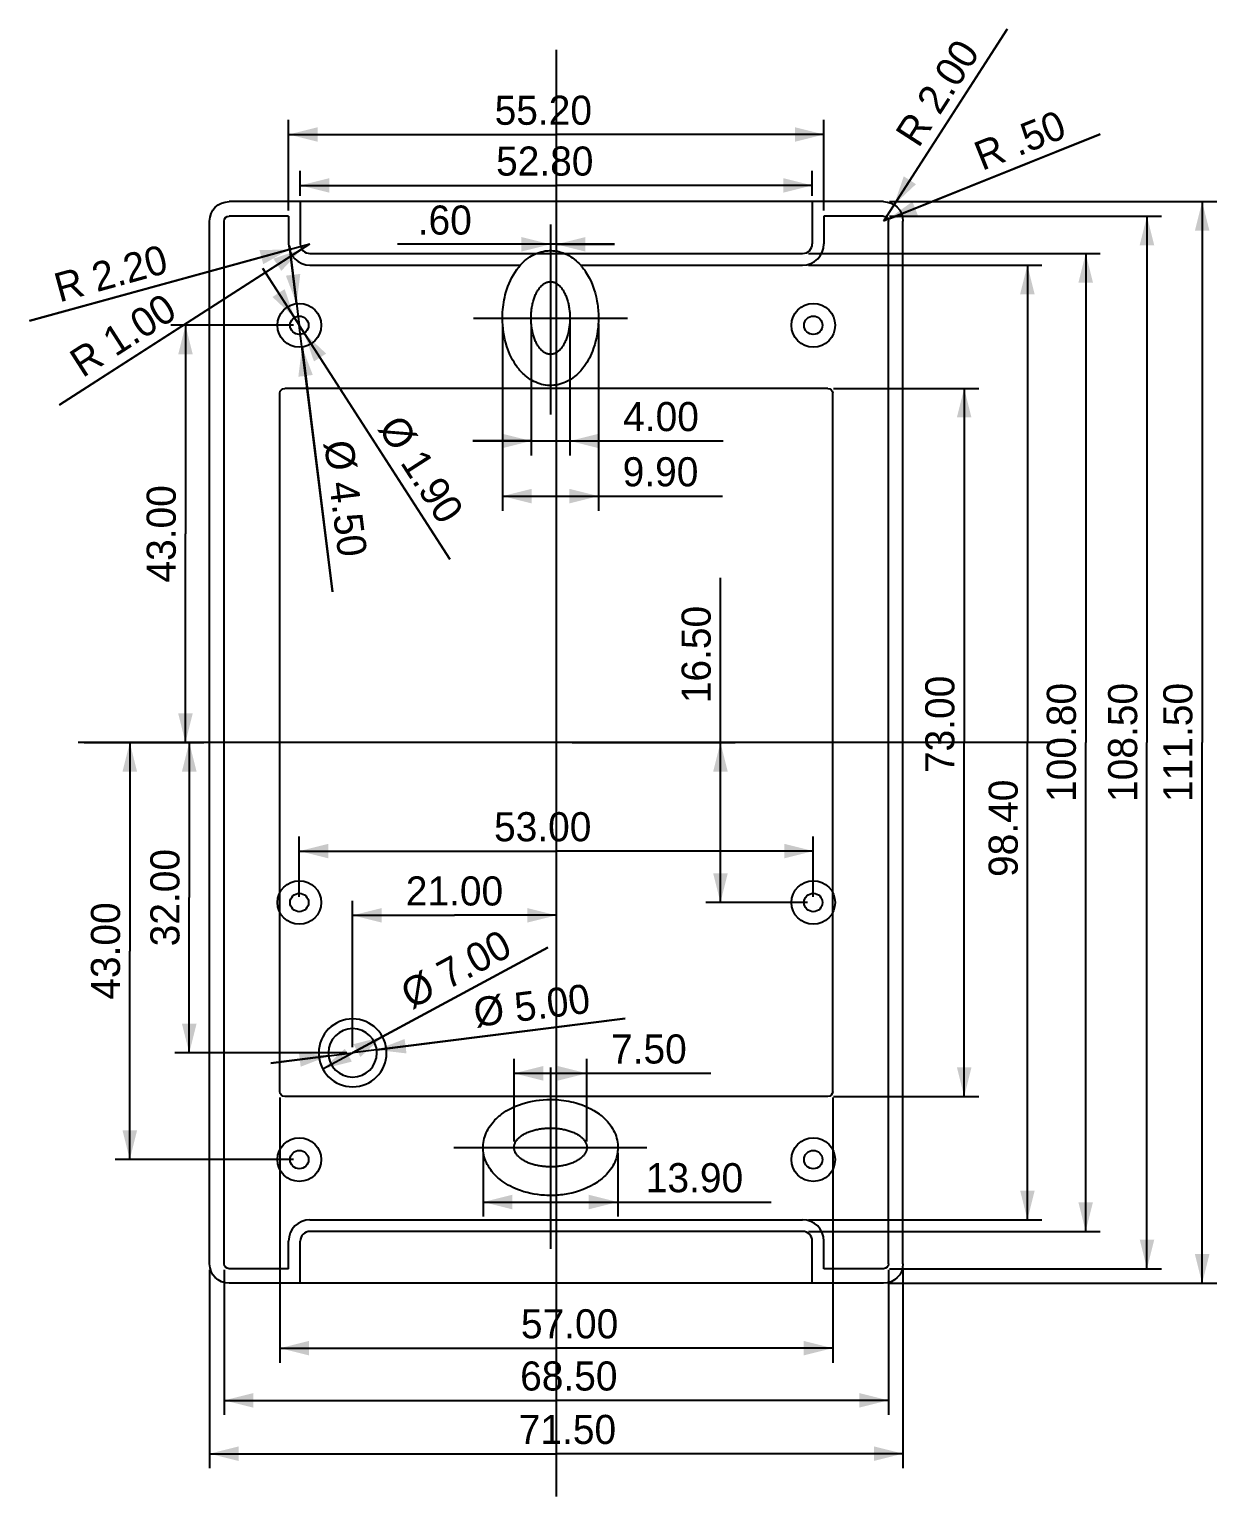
# Model space of a CAD drawing. Extents: x -144 to 128, y -78 to 74.
# Drawn here: x -144.3 to -21.9, y -77.7 to 73.5 of the extents above; entities that cross this region are included whole.
import ezdxf

# ---------------------------------------------------------------- set-up
doc = ezdxf.new("R2010")
doc.units = 0
doc.header["$MEASUREMENT"] = 0
doc.linetypes.add('dashed', pattern=[0])
doc.linetypes.add('solid', pattern=[0])
doc.layers.add('254', color=7, linetype='solid')
doc.dimstyles.get("Standard").update_dxf_attribs({"dimtxt": 0.18, "dimasz": 0.18, "dimexe": 0.18, "dimexo": 0.0625, "dimgap": 0.09, "dimtad": 0, "dimtih": 1, "dimtoh": 1, "dimdec": 4, "dimzin": 0, "dimdsep": 46, "dimtxsty": 'Standard', "dimcen": 0.09, "dimadec": 0, "dimazin": 0, "dimtfac": 1, "dimtdec": 4, "dimtofl": 0, "dimtmove": 0, "dimatfit": 0, "dimfxl": 0, "dimtolj": 1, "dimtzin": 0, "dimarcsym": 0})

# ---------------------------------------------------------------- blocks, each defined once
blk = doc.blocks.new('*D0')
at = {"layer": '254', "color": 4, "linetype": 'solid'}
for p, q in [((-82.89, -28.45), (-111, -32)), ((-108.52, -31.69), (-82.89, -28.45)), ((-119.43, -33.06), (-111, -32)), ((-113.48, -32.31), (-119.43, -33.06)), ((-111, -32), (-111, -32))]:
    blk.add_line(p, q, dxfattribs=at)
for points in [[(-105.64, -30.57), (-105.45, -32.06), (-108.52, -31.69)], [(-116.36, -33.43), (-116.55, -31.94), (-113.48, -32.31)]]:
    blk.add_solid(points, dxfattribs=at)
at = {"layer": '254', "color": 4, "linetype": 'solid', "lineweight": 0, "insert": (-92.52, -27.16), "char_height": 3, "width": 2.043487010649e-311, "attachment_point": 5, "rotation": 7.1878}
blk.add_mtext('{\\H3.000000;%%C 5.00}', dxfattribs=at)
blk = doc.blocks.new('*D1')
at = {"layer": '254', "color": 4, "linetype": 'solid'}
for p, q in [((-111, -32), (-90.88, -21.13)), ((-90.88, -21.13), (-111, -32)), ((-107.92, -30.34), (-111, -32)), ((-114.08, -33.66), (-111, -32)), ((-111, -32), (-111, -32))]:
    blk.add_line(p, q, dxfattribs=at)
for points in [[(-111.8, -31.58), (-111.08, -32.9), (-114.08, -33.66)], [(-110.2, -32.42), (-110.92, -31.1), (-107.92, -30.34)]]:
    blk.add_solid(points, dxfattribs=at)
at = {"layer": '254', "color": 4, "linetype": 'solid', "lineweight": 0, "insert": (-100.33, -23.41), "char_height": 3, "width": 2.043487010649e-311, "attachment_point": 5, "rotation": 28.3681}
blk.add_mtext('{\\H3.000000;%%C 7.00}', dxfattribs=at)
blk = doc.blocks.new('*D2')
at = {"layer": '254', "color": 4, "linetype": 'solid'}
for p, q in [((-117.01, 43.8), (-120.26, 48.85)), ((-120.26, 48.85), (-116.5, 43)), ((-100.99, 18.88), (-116.5, 43)), ((-116.5, 43), (-116.5, 43)), ((-115.99, 42.2), (-100.99, 18.88))]:
    blk.add_line(p, q, dxfattribs=at)
for points in [[(-119.27, 45.92), (-118.01, 46.73), (-117.01, 43.8)], [(-113.73, 40.08), (-114.99, 39.27), (-115.99, 42.2)]]:
    blk.add_solid(points, dxfattribs=at)
at = {"layer": '254', "color": 4, "linetype": 'solid', "lineweight": 0, "insert": (-103.98, 28.13), "char_height": 3, "width": 2.043487010649e-311, "attachment_point": 5, "rotation": 302.7487}
blk.add_mtext('{\\H3.000000;%%C 1.90}', dxfattribs=at)
blk = doc.blocks.new('*D3')
at = {"layer": '254', "color": 4, "linetype": 'solid'}
for p, q in [((-116.78, 45.23), (-117.52, 51.19)), ((-117.52, 51.19), (-116.5, 43)), ((-113.08, 15.52), (-116.5, 43)), ((-116.5, 43), (-116.5, 43)), ((-116.22, 40.77), (-113.08, 15.52))]:
    blk.add_line(p, q, dxfattribs=at)
for points in [[(-117.89, 48.12), (-116.4, 48.3), (-116.78, 45.23)], [(-115.11, 37.88), (-116.6, 37.7), (-116.22, 40.77)]]:
    blk.add_solid(points, dxfattribs=at)
at = {"layer": '254', "color": 4, "linetype": 'solid', "lineweight": 0, "insert": (-111.77, 25.15), "char_height": 3, "width": 2.043487010649e-311, "attachment_point": 5, "rotation": 277.0943}
blk.add_mtext('{\\H3.000000;%%C 4.50}', dxfattribs=at)
blk = doc.blocks.new('*D4')
at = {"layer": '254', "color": 4, "linetype": 'solid'}
for p, q in [((-141.24, 34.79), (-115.4, 51.4)), ((-116.24, 50.86), (-141.24, 34.79))]:
    blk.add_line(p, q, dxfattribs=at)
blk.add_solid([(-118.36, 48.61), (-119.17, 49.87), (-116.24, 50.86)], dxfattribs=at)
at = {"layer": '254', "color": 4, "linetype": 'solid', "lineweight": 0, "insert": (-134.68, 41.97), "char_height": 3, "width": 2.043487010649e-311, "attachment_point": 5, "rotation": 32.726}
blk.add_mtext('{\\H3.000000;R 1.00}', dxfattribs=at)
blk = doc.blocks.new('*D5')
at = {"layer": '254', "color": 4, "linetype": 'solid'}
for p, q in [((-144.34, 43.45), (-115.4, 51.4)), ((-117.52, 50.82), (-144.34, 43.45))]:
    blk.add_line(p, q, dxfattribs=at)
blk.add_solid([(-120.22, 49.3), (-120.61, 50.75), (-117.52, 50.82)], dxfattribs=at)
at = {"layer": '254', "color": 4, "linetype": 'solid', "lineweight": 0, "insert": (-135.94, 48.34), "char_height": 3, "width": 2.043487010649e-311, "attachment_point": 5, "rotation": 15.3547}
blk.add_mtext('{\\H3.000000;R 2.20}', dxfattribs=at)
blk = doc.blocks.new('*D6')
at = {"layer": '254', "color": 4, "linetype": 'solid'}
for p, q in [((-33.93, 62.69), (-56.25, 53.75)), ((-55.79, 53.94), (-33.93, 62.69))]:
    blk.add_line(p, q, dxfattribs=at)
blk.add_solid([(-53.28, 55.75), (-52.72, 54.35), (-55.79, 53.94)], dxfattribs=at)
at = {"layer": '254', "color": 4, "linetype": 'solid', "lineweight": 0, "insert": (-42.19, 62.06), "char_height": 3, "width": 2.043487010649e-311, "attachment_point": 5, "rotation": 21.825}
blk.add_mtext('{\\H3.000000;R .50}', dxfattribs=at)
blk = doc.blocks.new('*D7')
at = {"layer": '254', "color": 4, "linetype": 'solid'}
for p, q in [((-43.5, 73.51), (-56.25, 53.75)), ((-55.17, 55.43), (-43.5, 73.51))]:
    blk.add_line(p, q, dxfattribs=at)
blk.add_solid([(-54.17, 58.36), (-52.91, 57.55), (-55.17, 55.43)], dxfattribs=at)
at = {"layer": '254', "color": 4, "linetype": 'solid', "lineweight": 0, "insert": (-50.69, 66.96), "char_height": 3, "width": 2.043487010649e-311, "attachment_point": 5, "rotation": 57.1743}
blk.add_mtext('{\\H3.000000;R 2.00}', dxfattribs=at)
blk = doc.blocks.new('*D8')
at = {"layer": '254', "color": 4, "linetype": 'solid'}
for p, q in [((-138.7, 0), (-132.48, 0)), ((-133.98, 0), (-133.98, -21.5)), ((-133.98, -43), (-133.98, -21.5)), ((-117.1, -43), (-135.48, -43))]:
    blk.add_line(p, q, dxfattribs=at)
for points in [[(-133.23, -3), (-134.73, -3), (-133.98, 0)], [(-134.73, -40), (-133.23, -40), (-133.98, -43)]]:
    blk.add_solid(points, dxfattribs=at)
at = {"layer": '254', "color": 4, "linetype": 'solid', "lineweight": 0, "insert": (-136.47, -21.5), "char_height": 3, "width": 2.043487010649e-311, "attachment_point": 5, "rotation": 90}
blk.add_mtext('{\\H3.000000;43.00}', dxfattribs=at)
blk = doc.blocks.new('*D9')
at = {"layer": '254', "color": 4, "linetype": 'solid'}
for p, q in [((-117.1, 43), (-129.74, 43)), ((-128.24, 43), (-128.24, 21.5)), ((-128.24, 0), (-128.24, 21.5)), ((-138.7, 0), (-126.74, 0))]:
    blk.add_line(p, q, dxfattribs=at)
for points in [[(-127.49, 40), (-128.99, 40), (-128.24, 43)], [(-128.99, 3), (-127.49, 3), (-128.24, 0)]]:
    blk.add_solid(points, dxfattribs=at)
at = {"layer": '254', "color": 4, "linetype": 'solid', "lineweight": 0, "insert": (-130.72, 21.5), "char_height": 3, "width": 2.043487010649e-311, "attachment_point": 5, "rotation": 90}
blk.add_mtext('{\\H3.000000;43.00}', dxfattribs=at)
blk = doc.blocks.new('*D10')
at = {"layer": '254', "color": 4, "linetype": 'solid'}
for p, q in [((-73.07, 0), (-73.07, 16.96)), ((-88.35, 0), (-71.57, 0)), ((-73.07, 0), (-73.07, 0)), ((-73.07, -16.5), (-73.07, 0)), ((-64.1, -16.5), (-74.57, -16.5))]:
    blk.add_line(p, q, dxfattribs=at)
for points in [[(-72.32, -3), (-73.82, -3), (-73.07, 0)], [(-73.82, -13.5), (-72.32, -13.5), (-73.07, -16.5)]]:
    blk.add_solid(points, dxfattribs=at)
at = {"layer": '254', "color": 4, "linetype": 'solid', "lineweight": 0, "insert": (-75.56, 9.06), "char_height": 3, "width": 2.043487010649e-311, "attachment_point": 5, "rotation": 90}
blk.add_mtext('{\\H3.000000;16.50}', dxfattribs=at)
blk = doc.blocks.new('*D11')
at = {"layer": '254', "color": 4, "linetype": 'solid'}
for p, q in [((-138.7, 0), (-126.35, 0)), ((-127.85, 0), (-127.85, -16)), ((-127.85, -32), (-127.85, -16)), ((-111.6, -32), (-129.35, -32))]:
    blk.add_line(p, q, dxfattribs=at)
for points in [[(-127.1, -3), (-128.6, -3), (-127.85, 0)], [(-128.6, -29), (-127.1, -29), (-127.85, -32)]]:
    blk.add_solid(points, dxfattribs=at)
at = {"layer": '254', "color": 4, "linetype": 'solid', "lineweight": 0, "insert": (-130.34, -16), "char_height": 3, "width": 2.043487010649e-311, "attachment_point": 5, "rotation": 90}
blk.add_mtext('{\\H3.000000;32.00}', dxfattribs=at)
blk = doc.blocks.new('*D12')
at = {"layer": '254', "color": 4, "linetype": 'solid'}
for p, q in [((-55.65, 55.75), (-21.9, 55.75)), ((-23.4, 55.75), (-23.4, 0)), ((-23.4, -55.75), (-23.4, 0)), ((-55.65, -55.75), (-21.9, -55.75))]:
    blk.add_line(p, q, dxfattribs=at)
for points in [[(-22.65, 52.75), (-24.15, 52.75), (-23.4, 55.75)], [(-24.15, -52.75), (-22.65, -52.75), (-23.4, -55.75)]]:
    blk.add_solid(points, dxfattribs=at)
at = {"layer": '254', "color": 4, "linetype": 'solid', "lineweight": 0, "insert": (-25.89, 0), "char_height": 3, "width": 2.043487010649e-311, "attachment_point": 5, "rotation": 90}
blk.add_mtext('{\\H3.000000;111.50}', dxfattribs=at)
blk = doc.blocks.new('*D13')
at = {"layer": '254', "color": 4, "linetype": 'solid'}
for p, q in [((-55.65, 54.25), (-27.59, 54.25)), ((-29.09, 54.25), (-29.09, 0)), ((-29.09, -54.25), (-29.09, 0)), ((-55.65, -54.25), (-27.59, -54.25))]:
    blk.add_line(p, q, dxfattribs=at)
for points in [[(-28.34, 51.25), (-29.84, 51.25), (-29.09, 54.25)], [(-29.84, -51.25), (-28.34, -51.25), (-29.09, -54.25)]]:
    blk.add_solid(points, dxfattribs=at)
at = {"layer": '254', "color": 4, "linetype": 'solid', "lineweight": 0, "insert": (-31.58, 0), "char_height": 3, "width": 2.043487010649e-311, "attachment_point": 5, "rotation": 90}
blk.add_mtext('{\\H3.000000;108.50}', dxfattribs=at)
blk = doc.blocks.new('*D14')
at = {"layer": '254', "color": 4, "linetype": 'solid'}
for p, q in [((-64, 50.4), (-33.91, 50.4)), ((-35.41, 50.4), (-35.41, 0)), ((-35.41, -50.4), (-35.41, 0)), ((-64, -50.4), (-33.91, -50.4))]:
    blk.add_line(p, q, dxfattribs=at)
for points in [[(-34.66, 47.4), (-36.16, 47.4), (-35.41, 50.4)], [(-36.16, -47.4), (-34.66, -47.4), (-35.41, -50.4)]]:
    blk.add_solid(points, dxfattribs=at)
at = {"layer": '254', "color": 4, "linetype": 'solid', "lineweight": 0, "insert": (-37.9, 0), "char_height": 3, "width": 2.043487010649e-311, "attachment_point": 5, "rotation": 90}
blk.add_mtext('{\\H3.000000;100.80}', dxfattribs=at)
blk = doc.blocks.new('*D15')
at = {"layer": '254', "color": 4, "linetype": 'solid'}
for p, q in [((-64, 49.2), (-39.92, 49.2)), ((-41.42, 49.2), (-41.42, 0)), ((-41.42, -49.2), (-41.42, 0)), ((-64, -49.2), (-39.92, -49.2))]:
    blk.add_line(p, q, dxfattribs=at)
for points in [[(-40.67, 46.2), (-42.17, 46.2), (-41.42, 49.2)], [(-42.17, -46.2), (-40.67, -46.2), (-41.42, -49.2)]]:
    blk.add_solid(points, dxfattribs=at)
at = {"layer": '254', "color": 4, "linetype": 'solid', "lineweight": 0, "insert": (-43.9, -8.85), "char_height": 3, "width": 2.043487010649e-311, "attachment_point": 5, "rotation": 90}
blk.add_mtext('{\\H3.000000;98.40}', dxfattribs=at)
blk = doc.blocks.new('*D16')
at = {"layer": '254', "color": 4, "linetype": 'solid'}
for p, q in [((-61.4, 36.5), (-46.44, 36.5)), ((-47.94, 36.5), (-47.94, 0)), ((-47.94, -36.5), (-47.94, 0)), ((-61.4, -36.5), (-46.44, -36.5))]:
    blk.add_line(p, q, dxfattribs=at)
for points in [[(-47.19, 33.5), (-48.69, 33.5), (-47.94, 36.5)], [(-48.69, -33.5), (-47.19, -33.5), (-47.94, -36.5)]]:
    blk.add_solid(points, dxfattribs=at)
at = {"layer": '254', "color": 4, "linetype": 'solid', "lineweight": 0, "insert": (-50.43, 1.86), "char_height": 3, "width": 2.043487010649e-311, "attachment_point": 5, "rotation": 90}
blk.add_mtext('{\\H3.000000;73.00}', dxfattribs=at)
blk = doc.blocks.new('*D17')
at = {"layer": '254', "color": 4, "linetype": 'solid'}
for p, q in [((-95.55, 43.15), (-95.55, 23.89)), ((-85.65, 43.15), (-85.65, 23.89)), ((-95.55, 25.39), (-85.65, 25.39)), ((-85.65, 25.39), (-85.65, 25.39)), ((-85.65, 25.39), (-72.86, 25.39))]:
    blk.add_line(p, q, dxfattribs=at)
for points in [[(-92.55, 26.14), (-92.55, 24.64), (-95.55, 25.39)], [(-88.65, 24.64), (-88.65, 26.14), (-85.65, 25.39)]]:
    blk.add_solid(points, dxfattribs=at)
at = {"layer": '254', "color": 4, "linetype": 'solid', "lineweight": 0, "insert": (-79.25, 27.88), "char_height": 3, "width": 2.043487010649e-311, "attachment_point": 5}
blk.add_mtext('{\\H3.000000;9.90}', dxfattribs=at)
blk = doc.blocks.new('*D18')
at = {"layer": '254', "color": 4, "linetype": 'solid'}
for p, q in [((-92.6, 43.15), (-92.6, 29.58)), ((-88.6, 43.15), (-88.6, 29.58)), ((-92.6, 31.08), (-98.6, 31.08)), ((-98.6, 31.08), (-88.6, 31.08)), ((-88.6, 31.08), (-72.81, 31.08))]:
    blk.add_line(p, q, dxfattribs=at)
for points in [[(-95.6, 30.33), (-95.6, 31.83), (-92.6, 31.08)], [(-85.6, 31.83), (-85.6, 30.33), (-88.6, 31.08)]]:
    blk.add_solid(points, dxfattribs=at)
at = {"layer": '254', "color": 4, "linetype": 'solid', "lineweight": 0, "insert": (-79.2, 33.57), "char_height": 3, "width": 2.043487010649e-311, "attachment_point": 5}
blk.add_mtext('{\\H3.000000;4.00}', dxfattribs=at)
blk = doc.blocks.new('*D19')
at = {"layer": '254', "color": 4, "linetype": 'solid'}
for p, q in [((-97.55, -42.35), (-97.55, -48.88)), ((-83.65, -42.35), (-83.65, -48.88)), ((-97.55, -47.38), (-83.65, -47.38)), ((-83.65, -47.38), (-83.65, -47.38)), ((-83.65, -47.38), (-67.86, -47.38))]:
    blk.add_line(p, q, dxfattribs=at)
for points in [[(-94.55, -46.63), (-94.55, -48.13), (-97.55, -47.38)], [(-86.65, -48.13), (-86.65, -46.63), (-83.65, -47.38)]]:
    blk.add_solid(points, dxfattribs=at)
at = {"layer": '254', "color": 4, "linetype": 'solid', "lineweight": 0, "insert": (-75.75, -44.89), "char_height": 3, "width": 2.043487010649e-311, "attachment_point": 5}
blk.add_mtext('{\\H3.000000;13.90}', dxfattribs=at)
blk = doc.blocks.new('*D20')
at = {"layer": '254', "color": 4, "linetype": 'solid'}
for p, q in [((-94.35, -41.15), (-94.35, -32.61)), ((-86.85, -41.15), (-86.85, -32.61)), ((-94.35, -34.11), (-86.85, -34.11)), ((-86.85, -34.11), (-86.85, -34.11)), ((-86.85, -34.11), (-74.06, -34.11))]:
    blk.add_line(p, q, dxfattribs=at)
for points in [[(-91.35, -33.36), (-91.35, -34.86), (-94.35, -34.11)], [(-89.85, -34.86), (-89.85, -33.36), (-86.85, -34.11)]]:
    blk.add_solid(points, dxfattribs=at)
at = {"layer": '254', "color": 4, "linetype": 'solid', "lineweight": 0, "insert": (-80.45, -31.62), "char_height": 3, "width": 2.043487010649e-311, "attachment_point": 5}
blk.add_mtext('{\\H3.000000;7.50}', dxfattribs=at)
blk = doc.blocks.new('*D21')
at = {"layer": '254', "color": 4, "linetype": 'solid'}
for p, q in [((-116.5, -15.9), (-116.5, -9.7)), ((-63.5, -15.9), (-63.5, -9.7)), ((-116.5, -11.2), (-90, -11.2)), ((-63.5, -11.2), (-90, -11.2))]:
    blk.add_line(p, q, dxfattribs=at)
for points in [[(-113.5, -10.45), (-113.5, -11.95), (-116.5, -11.2)], [(-66.5, -11.95), (-66.5, -10.45), (-63.5, -11.2)]]:
    blk.add_solid(points, dxfattribs=at)
at = {"layer": '254', "color": 4, "linetype": 'solid', "lineweight": 0, "insert": (-91.4, -8.71), "char_height": 3, "width": 2.043487010649e-311, "attachment_point": 5}
blk.add_mtext('{\\H3.000000;53.00}', dxfattribs=at)
blk = doc.blocks.new('*D22')
at = {"layer": '254', "color": 4, "linetype": 'solid'}
for p, q in [((-90, -3.77), (-90, -19.32)), ((-111, -31.4), (-111, -16.32)), ((-111, -17.82), (-100.5, -17.82)), ((-90, -17.82), (-100.5, -17.82))]:
    blk.add_line(p, q, dxfattribs=at)
for points in [[(-108, -17.07), (-108, -18.57), (-111, -17.82)], [(-93, -18.57), (-93, -17.07), (-90, -17.82)]]:
    blk.add_solid(points, dxfattribs=at)
at = {"layer": '254', "color": 4, "linetype": 'solid', "lineweight": 0, "insert": (-100.5, -15.33), "char_height": 3, "width": 2.043487010649e-311, "attachment_point": 5}
blk.add_mtext('{\\H3.000000;21.00}', dxfattribs=at)
blk = doc.blocks.new('*D23')
at = {"layer": '254', "color": 4, "linetype": 'solid'}
for p, q in [((-90, 70.8), (-90, 49.85)), ((-90.6, 52.8), (-90.6, 49.85)), ((-90.6, 51.35), (-106.39, 51.35)), ((-84, 51.35), (-90.6, 51.35)), ((-90, 51.35), (-84, 51.35))]:
    blk.add_line(p, q, dxfattribs=at)
for points in [[(-93.6, 50.6), (-93.6, 52.1), (-90.6, 51.35)], [(-87, 52.1), (-87, 50.6), (-90, 51.35)]]:
    blk.add_solid(points, dxfattribs=at)
at = {"layer": '254', "color": 4, "linetype": 'solid', "lineweight": 0, "insert": (-101.5, 53.83), "char_height": 3, "width": 2.043487010649e-311, "attachment_point": 5}
blk.add_mtext('{\\H3.000000;.60}', dxfattribs=at)
blk = doc.blocks.new('*D24')
at = {"layer": '254', "color": 4, "linetype": 'solid'}
for p, q in [((-117.6, 54.85), (-117.6, 64.17)), ((-62.4, 54.85), (-62.4, 64.17)), ((-117.6, 62.67), (-90, 62.67)), ((-62.4, 62.67), (-90, 62.67))]:
    blk.add_line(p, q, dxfattribs=at)
for points in [[(-114.6, 63.42), (-114.6, 61.92), (-117.6, 62.67)], [(-65.4, 61.92), (-65.4, 63.42), (-62.4, 62.67)]]:
    blk.add_solid(points, dxfattribs=at)
at = {"layer": '254', "color": 4, "linetype": 'solid', "lineweight": 0, "insert": (-91.34, 65.15), "char_height": 3, "width": 2.043487010649e-311, "attachment_point": 5}
blk.add_mtext('{\\H3.000000;55.20}', dxfattribs=at)
blk = doc.blocks.new('*D25')
at = {"layer": '254', "color": 4, "linetype": 'solid'}
for p, q in [((-116.4, 56.35), (-116.4, 58.92)), ((-63.6, 56.35), (-63.6, 58.92)), ((-116.4, 57.42), (-90, 57.42)), ((-63.6, 57.42), (-90, 57.42))]:
    blk.add_line(p, q, dxfattribs=at)
for points in [[(-113.4, 58.17), (-113.4, 56.67), (-116.4, 57.42)], [(-66.6, 56.67), (-66.6, 58.17), (-63.6, 57.42)]]:
    blk.add_solid(points, dxfattribs=at)
at = {"layer": '254', "color": 4, "linetype": 'solid', "lineweight": 0, "insert": (-91.19, 59.91), "char_height": 3, "width": 2.043487010649e-311, "attachment_point": 5}
blk.add_mtext('{\\H3.000000;52.80}', dxfattribs=at)
blk = doc.blocks.new('*D26')
at = {"layer": '254', "color": 4, "linetype": 'solid'}
for p, q in [((-125.75, -54.35), (-125.75, -74.82)), ((-54.25, -54.35), (-54.25, -74.82)), ((-125.75, -73.32), (-90, -73.32)), ((-54.25, -73.32), (-90, -73.32))]:
    blk.add_line(p, q, dxfattribs=at)
for points in [[(-122.75, -72.57), (-122.75, -74.07), (-125.75, -73.32)], [(-57.25, -74.07), (-57.25, -72.57), (-54.25, -73.32)]]:
    blk.add_solid(points, dxfattribs=at)
at = {"layer": '254', "color": 4, "linetype": 'solid', "lineweight": 0, "insert": (-88.85, -70.84), "char_height": 3, "width": 2.043487010649e-311, "attachment_point": 5}
blk.add_mtext('{\\H3.000000;71.50}', dxfattribs=at)
blk = doc.blocks.new('*D27')
at = {"layer": '254', "color": 4, "linetype": 'solid'}
for p, q in [((-124.25, -54.35), (-124.25, -69.32)), ((-55.75, -54.35), (-55.75, -69.32)), ((-124.25, -67.82), (-90, -67.82)), ((-55.75, -67.82), (-90, -67.82))]:
    blk.add_line(p, q, dxfattribs=at)
for points in [[(-121.25, -67.07), (-121.25, -68.57), (-124.25, -67.82)], [(-58.75, -68.57), (-58.75, -67.07), (-55.75, -67.82)]]:
    blk.add_solid(points, dxfattribs=at)
at = {"layer": '254', "color": 4, "linetype": 'solid', "lineweight": 0, "insert": (-88.71, -65.33), "char_height": 3, "width": 2.043487010649e-311, "attachment_point": 5}
blk.add_mtext('{\\H3.000000;68.50}', dxfattribs=at)
blk = doc.blocks.new('*D28')
at = {"layer": '254', "color": 4, "linetype": 'solid'}
for p, q in [((-118.5, -36.6), (-118.5, -63.94)), ((-61.5, -36.6), (-61.5, -63.94)), ((-118.5, -62.44), (-90, -62.44)), ((-61.5, -62.44), (-90, -62.44))]:
    blk.add_line(p, q, dxfattribs=at)
for points in [[(-115.5, -61.69), (-115.5, -63.19), (-118.5, -62.44)], [(-64.5, -63.19), (-64.5, -61.69), (-61.5, -62.44)]]:
    blk.add_solid(points, dxfattribs=at)
at = {"layer": '254', "color": 4, "linetype": 'solid', "lineweight": 0, "insert": (-88.63, -59.95), "char_height": 3, "width": 2.043487010649e-311, "attachment_point": 5}
blk.add_mtext('{\\H3.000000;57.00}', dxfattribs=at)

msp = doc.modelspace()

# ---------------------------------------------------------------- linework, layer by layer
at = {"layer": '254', "color": 1, "linetype": 'dashed'}
for p, q in [((-90, 71.398), (-90, -77.748)), ((-90.6, 53.4), (-90.6, 33.8)), ((-98.55, 43.75), (-82.65, 43.75)), ((-38.607, 0), (-139.302, 0)), ((-90.6, -33.5), (-90.6, -52.2)), ((-100.55, -41.75), (-80.65, -41.75))]:
    msp.add_line(p, q, dxfattribs=at)
at = {"layer": '254', "color": 0, "linetype": 'solid'}
for p, q in [((-56.25, 55.75), (-123.75, 55.75)), ((-116.4, 55.75), (-116.4, 51.4)), ((-63.6, 55.75), (-63.6, 51.4)), ((-125.75, -53.75), (-125.75, 53.75)), ((-124.25, -53.75), (-124.25, 53.75)), ((-117.6, 54.25), (-123.75, 54.25)), ((-117.6, 54.25), (-117.6, 51.4)), ((-62.4, 54.25), (-62.4, 51.4)), ((-56.25, 54.25), (-62.4, 54.25)), ((-55.75, -53.75), (-55.75, 53.75)), ((-54.25, -53.75), (-54.25, 53.75)), ((-115.4, 50.4), (-64.6, 50.4)), ((-115.4, 49.2), (-93.701, 49.2)), ((-87.499, 49.2), (-64.6, 49.2)), ((-62, 36.5), (-118, 36.5)), ((-118.5, -36), (-118.5, 36)), ((-61.5, -36), (-61.5, 36)), ((-62, -36.5), (-118, -36.5)), ((-115.4, -49.2), (-64.6, -49.2)), ((-117.6, -54.25), (-117.6, -51.4)), ((-116.4, -55.75), (-116.4, -51.4)), ((-64.6, -50.4), (-115.4, -50.4)), ((-63.6, -55.75), (-63.6, -51.4)), ((-62.4, -54.25), (-62.4, -51.4)), ((-117.6, -54.25), (-123.75, -54.25)), ((-56.25, -54.25), (-62.4, -54.25)), ((-56.25, -55.75), (-123.75, -55.75))]:
    msp.add_line(p, q, dxfattribs=at)
for centre, radius in [((-116.5, 43), 2.25), ((-116.5, 43), 0.95), ((-63.5, 43), 2.25), ((-63.5, 43), 0.95), ((-116.5, -16.5), 2.25), ((-63.5, -16.5), 2.25), ((-116.5, -16.5), 0.95), ((-63.5, -16.5), 0.95), ((-116.5, -43), 2.25), ((-63.5, -43), 2.25), ((-116.5, -43), 0.95), ((-63.5, -43), 0.95)]:
    msp.add_circle(centre, radius, dxfattribs=at)
at = {"layer": '254', "color": 0, "linetype": 'solid', "extrusion": (0, 0, -1)}
for radius in [3.5, 2.5]:
    msp.add_circle((111, -32), radius, dxfattribs=at)
for centre, radius, start, end in [((123.75, 53.75), 2, 0, 90), ((56.25, 53.75), 2, 90, 180), ((123.75, 53.75), 0.5, 0, 90), ((56.25, 53.75), 0.5, 90, 180), ((118, 36), 0.5, 0, 90), ((62, 36), 0.5, 90, 180), ((118, -36), 0.5, 270, 360), ((62, -36), 0.5, 180, 270), ((123.75, -53.75), 2, 270, 360), ((123.75, -53.75), 0.5, 270, 360), ((56.25, -53.75), 0.5, 180, 270), ((56.25, -53.75), 2, 180, 270)]:
    msp.add_arc(centre, radius, start, end, dxfattribs=at)
at = {"layer": '254', "color": 0, "linetype": 'solid'}
for centre, radius, start, end in [((-115.4, 51.4), 2.2, 180, 270), ((-115.4, 51.4), 1, 180, 270), ((-64.6, 51.4), 2.2, 270, 360), ((-64.6, 51.4), 1, 270, 360), ((-115.4, -51.4), 2.2, 90, 180), ((-64.6, -51.4), 2.2, 0, 90), ((-115.4, -51.4), 1, 90, 180), ((-64.6, -51.4), 1, 0, 90)]:
    msp.add_arc(centre, radius, start, end, dxfattribs=at)
for points in [[(-95.55, 43.741), (-95.549, 42.757), (-95.404, 41.759), (-95.1, 40.823), (-94.856, 40.067), (-94.501, 39.333), (-94.025, 38.697), (-93.789, 38.381), (-93.519, 38.085), (-93.22, 37.828), (-92.995, 37.634), (-92.752, 37.46), (-92.494, 37.313), (-92.246, 37.173), (-91.982, 37.056), (-91.711, 36.971), (-91.445, 36.888), (-91.169, 36.833), (-90.892, 36.811), (-90.752, 36.8), (-90.61, 36.797), (-90.469, 36.802), (-90.191, 36.812), (-89.913, 36.854), (-89.645, 36.926), (-89.37, 37), (-89.102, 37.105), (-88.849, 37.236), (-88.588, 37.371), (-88.341, 37.534), (-88.111, 37.718), (-87.808, 37.961), (-87.533, 38.243), (-87.291, 38.547), (-86.863, 39.082), (-86.526, 39.696), (-86.275, 40.334), (-85.923, 41.225), (-85.727, 42.186), (-85.668, 43.142), (-85.65, 43.441), (-85.645, 43.742), (-85.654, 44.042), (-85.669, 44.543), (-85.721, 45.045), (-85.812, 45.538), (-86.012, 46.615), (-86.405, 47.688), (-87.023, 48.592), (-87.25, 48.923), (-87.51, 49.235), (-87.801, 49.511), (-88.02, 49.718), (-88.257, 49.907), (-88.511, 50.069), (-88.753, 50.224), (-89.012, 50.355), (-89.281, 50.457), (-89.477, 50.531), (-89.681, 50.59), (-89.887, 50.63), (-90.087, 50.67), (-90.292, 50.693), (-90.496, 50.699), (-90.642, 50.703), (-90.788, 50.698), (-90.934, 50.685), (-91.213, 50.66), (-91.492, 50.601), (-91.758, 50.514), (-92.03, 50.424), (-92.294, 50.304), (-92.541, 50.159), (-92.798, 50.009), (-93.04, 49.832), (-93.263, 49.635), (-93.558, 49.375), (-93.824, 49.077), (-94.058, 48.76), (-94.579, 48.05), (-94.952, 47.221), (-95.193, 46.373), (-95.379, 45.718), (-95.49, 45.038), (-95.532, 44.358), (-95.544, 44.153), (-95.55, 43.947), (-95.55, 43.741)], [(-95.55, 43.741), (-95.549, 42.757), (-95.404, 41.759), (-95.1, 40.823), (-94.856, 40.067), (-94.501, 39.333), (-94.025, 38.697), (-93.789, 38.381), (-93.519, 38.085), (-93.22, 37.828), (-92.995, 37.634), (-92.752, 37.46), (-92.494, 37.313), (-92.246, 37.173), (-91.982, 37.056), (-91.711, 36.971), (-91.445, 36.888), (-91.169, 36.833), (-90.892, 36.811), (-90.752, 36.8), (-90.61, 36.797), (-90.469, 36.802), (-90.191, 36.812), (-89.913, 36.854), (-89.645, 36.926), (-89.37, 37), (-89.102, 37.105), (-88.849, 37.236), (-88.588, 37.371), (-88.341, 37.534), (-88.111, 37.718), (-87.808, 37.961), (-87.533, 38.243), (-87.291, 38.547), (-86.863, 39.082), (-86.526, 39.696), (-86.275, 40.334), (-85.923, 41.225), (-85.727, 42.186), (-85.668, 43.142), (-85.65, 43.441), (-85.645, 43.742), (-85.654, 44.042), (-85.669, 44.543), (-85.721, 45.045), (-85.812, 45.538), (-86.012, 46.615), (-86.405, 47.688), (-87.023, 48.592), (-87.25, 48.923), (-87.51, 49.235), (-87.801, 49.511), (-88.02, 49.718), (-88.257, 49.907), (-88.511, 50.069), (-88.753, 50.224), (-89.012, 50.355), (-89.281, 50.457), (-89.477, 50.531), (-89.681, 50.59), (-89.887, 50.63), (-90.087, 50.67), (-90.292, 50.693), (-90.496, 50.699), (-90.642, 50.703), (-90.788, 50.698), (-90.934, 50.685), (-91.213, 50.66), (-91.492, 50.601), (-91.758, 50.514), (-92.03, 50.424), (-92.294, 50.304), (-92.541, 50.159), (-92.798, 50.009), (-93.04, 49.832), (-93.263, 49.635), (-93.558, 49.375), (-93.824, 49.077), (-94.058, 48.76), (-94.579, 48.05), (-94.952, 47.221), (-95.193, 46.373), (-95.379, 45.718), (-95.49, 45.038), (-95.532, 44.358), (-95.544, 44.153), (-95.55, 43.947), (-95.55, 43.741)], [(-90.609, -36.8), (-91.593, -36.801), (-92.591, -36.946), (-93.527, -37.25), (-94.283, -37.494), (-95.017, -37.849), (-95.653, -38.325), (-95.969, -38.561), (-96.265, -38.831), (-96.522, -39.13), (-96.716, -39.355), (-96.89, -39.598), (-97.037, -39.856), (-97.177, -40.104), (-97.294, -40.368), (-97.379, -40.639), (-97.462, -40.905), (-97.517, -41.181), (-97.539, -41.458), (-97.55, -41.598), (-97.553, -41.74), (-97.548, -41.881), (-97.538, -42.159), (-97.496, -42.437), (-97.424, -42.705), (-97.35, -42.98), (-97.245, -43.248), (-97.114, -43.501), (-96.979, -43.762), (-96.816, -44.009), (-96.632, -44.239), (-96.389, -44.542), (-96.107, -44.817), (-95.803, -45.059), (-95.268, -45.487), (-94.654, -45.824), (-94.016, -46.075), (-93.125, -46.427), (-92.164, -46.623), (-91.208, -46.682), (-90.909, -46.7), (-90.608, -46.705), (-90.308, -46.696), (-89.807, -46.681), (-89.305, -46.629), (-88.812, -46.538), (-87.735, -46.338), (-86.662, -45.945), (-85.758, -45.327), (-85.427, -45.1), (-85.115, -44.84), (-84.839, -44.549), (-84.632, -44.33), (-84.443, -44.093), (-84.281, -43.839), (-84.126, -43.597), (-83.995, -43.338), (-83.893, -43.069), (-83.819, -42.873), (-83.76, -42.669), (-83.72, -42.463), (-83.68, -42.263), (-83.657, -42.058), (-83.651, -41.854), (-83.647, -41.708), (-83.652, -41.562), (-83.665, -41.416), (-83.69, -41.137), (-83.749, -40.858), (-83.836, -40.592), (-83.926, -40.32), (-84.046, -40.056), (-84.191, -39.809), (-84.341, -39.552), (-84.518, -39.31), (-84.715, -39.087), (-84.975, -38.792), (-85.273, -38.526), (-85.59, -38.292), (-86.3, -37.771), (-87.129, -37.398), (-87.977, -37.157), (-88.632, -36.971), (-89.312, -36.86), (-89.992, -36.818), (-90.197, -36.806), (-90.403, -36.8), (-90.609, -36.8)]]:
    msp.add_open_spline(points, degree=3, knots=[0, 0, 0, 0, 1, 1, 1, 2, 2, 2, 3, 3, 3, 4, 4, 4, 5, 5, 5, 6, 6, 6, 7, 7, 7, 8, 8, 8, 9, 9, 9, 10, 10, 10, 11, 11, 11, 12, 12, 12, 13, 13, 13, 14, 14, 14, 15, 15, 15, 16, 16, 16, 17, 17, 17, 18, 18, 18, 19, 19, 19, 20, 20, 20, 21, 21, 21, 22, 22, 22, 23, 23, 23, 24, 24, 24, 25, 25, 25, 26, 26, 26, 27, 27, 27, 28, 28, 28, 29, 29, 29, 29], dxfattribs=at)
for points in [[(-90.6, 47.504), (-92.6, 47.504), (-92.6, 43.754), (-92.6, 40.004), (-90.6, 40.004), (-88.6, 40.004), (-88.6, 43.754), (-88.6, 47.504), (-90.6, 47.504)], [(-86.85, -41.75), (-86.85, -39.75), (-90.6, -39.75), (-94.35, -39.75), (-94.35, -41.75), (-94.35, -43.75), (-90.6, -43.75), (-86.85, -43.75), (-86.85, -41.75)]]:
    msp.add_rational_spline(points, [1, 0.707106781, 1, 0.707106781, 1, 0.707106781, 1, 0.707106781, 1], degree=2, knots=[0, 0, 0, 1, 1, 2, 2, 3, 3, 4, 4, 4], dxfattribs=at)

# ---------------------------------------------------------------- dimensions: what is measured, and where the dimension line sits
at = {"layer": '254', "color": 4, "linetype": 'solid'}
for center, mpoint, picture, middle, turn in [((-56.25, 53.75), (-55.166, 55.431), '*D7', (-50.687, 66.96), 57.17432), ((-56.25, 53.75), (-55.786, 53.936), '*D6', (-42.185, 62.061), 21.82499), ((-115.4, 51.4), (-117.521, 50.817), '*D5', (-135.937, 48.339), 15.35471), ((-115.4, 51.4), (-116.241, 50.859), '*D4', (-134.678, 41.966), 32.72602)]:
    dim = msp.add_radius_dim(center=center, mpoint=mpoint, dimstyle='Standard', override={"dimtxt": 3, "dimasz": 3, "dimexe": 1.5, "dimexo": 0.6, "dimtad": 1, "dimtih": 0, "dimtoh": 0, "dimdec": 2, "dimse1": 1, "dimse2": 1, "dimtp": 0.05, "dimtm": 0.05, "dimtfac": 0.75, "dimtdec": 2}, dxfattribs=at)
    dim.commit()
    dim.dimension.update_dxf_attribs({"geometry": picture, "text_midpoint": middle, "text_rotation": turn})
for base, p1, p2, picture, middle in [((-101.497, 53.834), (-90.6, 53.4), (-90, 71.398), '*D23', (-101.497, 53.834)), ((-100.5, -15.334), (-90, -3.175), (-111, -32), '*D22', (-100.5, -15.334))]:
    dim = msp.add_linear_dim(base=base, p1=p1, p2=p2, dimstyle='Standard', override={"dimtxt": 3, "dimasz": 3, "dimexe": 1.5, "dimexo": 0.6, "dimtad": 1, "dimdec": 2, "dimtp": 0.05, "dimtm": 0.05, "dimtfac": 0.75, "dimtdec": 2}, dxfattribs=at)
    dim.commit()
    dim.dimension.update_dxf_attribs({"geometry": picture, "text_midpoint": middle})
for p1, p2, distance, picture, middle in [((-117.6, 54.25), (-62.4, 54.25), 10.903, '*D24', (-91.34, 65.153)), ((-63.6, 55.75), (-116.4, 55.75), -4.159, '*D25', (-91.194, 59.909)), ((-92.6, 43.75), (-88.6, 43.75), -10.184, '*D18', (-79.203, 33.566)), ((-95.55, 43.75), (-85.65, 43.75), -15.873, '*D17', (-79.253, 27.877)), ((-116.5, -16.5), (-63.5, -16.5), 7.786, '*D21', (-91.405, -8.714)), ((-94.35, -41.75), (-86.85, -41.75), 10.126, '*D20', (-80.453, -31.624)), ((-118.5, -36), (-61.5, -36), -23.953, '*D28', (-88.625, -59.953)), ((-97.55, -41.75), (-83.65, -41.75), -3.141, '*D19', (-75.753, -44.891)), ((-125.75, -53.75), (-54.25, -53.75), -17.086, '*D26', (-88.855, -70.836)), ((-124.25, -53.75), (-55.75, -53.75), -11.583, '*D27', (-88.71, -65.333))]:
    dim = msp.add_aligned_dim(p1=p1, p2=p2, distance=distance, dimstyle='Standard', override={"dimtxt": 3, "dimasz": 3, "dimexe": 1.5, "dimexo": 0.6, "dimtad": 1, "dimdec": 2, "dimtp": 0.05, "dimtm": 0.05, "dimtfac": 0.75, "dimtdec": 2}, dxfattribs=at)
    dim.commit()
    dim.dimension.update_dxf_attribs({"geometry": picture, "text_midpoint": middle})
for p1, p2, distance, picture, middle in [((-56.25, 55.75), (-56.25, -55.75), 30.36, '*D12', (-25.89, 0)), ((-56.25, 54.25), (-56.25, -54.25), 24.672, '*D13', (-31.578, 0)), ((-64.6, 50.4), (-64.6, -50.4), 26.702, '*D14', (-37.898, 0)), ((-64.6, -49.2), (-64.6, 49.2), -20.699, '*D15', (-43.901, -8.848)), ((-62, 36.5), (-62, -36.5), 11.569, '*D16', (-50.431, 1.856))]:
    dim = msp.add_aligned_dim(p1=p1, p2=p2, distance=distance, dimstyle='Standard', override={"dimtxt": 3, "dimasz": 3, "dimexe": 1.5, "dimexo": 0.6, "dimtad": 1, "dimtih": 0, "dimtoh": 0, "dimdec": 2, "dimtp": 0.05, "dimtm": 0.05, "dimtfac": 0.75, "dimtdec": 2}, dxfattribs=at)
    dim.commit()
    dim.dimension.update_dxf_attribs({"geometry": picture, "text_midpoint": middle, "text_rotation": 90})
for p1, p2, picture, middle, turn in [((-116.778, 45.233), (-116.222, 40.767), '*D3', (-111.773, 25.148), 277.09431), ((-117.014, 43.799), (-115.986, 42.201), '*D2', (-103.98, 28.131), 302.74867), ((-114.08, -33.663), (-107.92, -30.337), '*D1', (-100.328, -23.412), 28.36809), ((-113.48, -32.313), (-108.52, -31.687), '*D0', (-92.521, -27.164), 7.18783)]:
    dim = msp.add_diameter_dim_2p(p1=p1, p2=p2, dimstyle='Standard', override={"dimtxt": 3, "dimasz": 3, "dimexe": 1.5, "dimexo": 0.6, "dimtad": 1, "dimtih": 0, "dimtoh": 0, "dimdec": 2, "dimse1": 1, "dimse2": 1, "dimtp": 0.05, "dimtm": 0.05, "dimtfac": 0.75, "dimtdec": 2}, dxfattribs=at)
    dim.commit()
    dim.dimension.update_dxf_attribs({"geometry": picture, "text_midpoint": middle, "text_rotation": turn})
for base, p1, p2, picture, middle in [((-130.722, 21.5), (-139.302, 0), (-116.5, 43), '*D9', (-130.722, 21.5)), ((-75.556, 9.064), (-88.955, 0), (-63.5, -16.5), '*D10', (-75.556, 9.064)), ((-136.468, -21.5), (-139.302, 0), (-116.5, -43), '*D8', (-136.468, -21.5)), ((-130.338, -16), (-139.302, 0), (-111, -32), '*D11', (-130.338, -16))]:
    dim = msp.add_linear_dim(base=base, p1=p1, p2=p2, angle=90, dimstyle='Standard', override={"dimtxt": 3, "dimasz": 3, "dimexe": 1.5, "dimexo": 0.6, "dimtad": 1, "dimtih": 0, "dimtoh": 0, "dimdec": 2, "dimtp": 0.05, "dimtm": 0.05, "dimtfac": 0.75, "dimtdec": 2}, dxfattribs=at)
    dim.commit()
    dim.dimension.update_dxf_attribs({"geometry": picture, "text_midpoint": middle, "text_rotation": 90})

doc.saveas('drawing.dxf')
